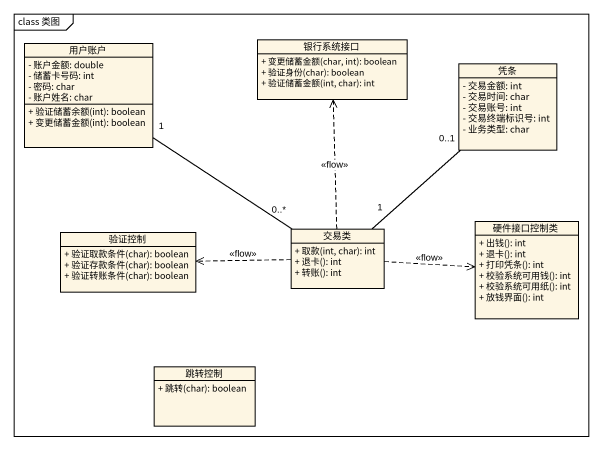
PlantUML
@startuml
mainframe class 类图
hide circle
hide empty members
skinparam classAttributeIconSize 0
class 用户账户 {
  - 账户金额: double
  - 储蓄卡号码: int
  - 密码: char
  - 账户姓名: char
  + 验证储蓄余额(int): boolean
  + 变更储蓄金额(int): boolean
}
class 银行系统接口 {
  + 变更储蓄金额(char, int): boolean
  + 验证身份(char): boolean
  + 验证储蓄金额(int, char): int
}
class 凭条 {
  - 交易金额: int
  - 交易时间: char
  - 交易账号: int
  - 交易终端标识号: int
  - 业务类型: char
}
class 验证控制 {
  + 验证取款条件(char): boolean
  + 验证存款条件(char): boolean
  + 验证转账条件(char): boolean
}
class 交易类 {
  + 取款(int, char): int
  + 退卡(): int
  + 转账(): int
}
class 硬件接口控制类 {
  + 出钱(): int
  + 退卡(): int
  + 打印凭条(): int
  + 校验系统可用钱(): int
  + 校验系统可用纸(): int
  + 放钱界面(): int
}
class 跳转控制 {
  + 跳转(char): boolean
}
用户账户 "1" -- "0..*" 交易类
凭条 "0..1" -- "1" 交易类
交易类 .up.> 银行系统接口 : <<flow>>
交易类 .left.> 验证控制 : <<flow>>
交易类 .right.> 硬件接口控制类 : <<flow>>
@enduml
